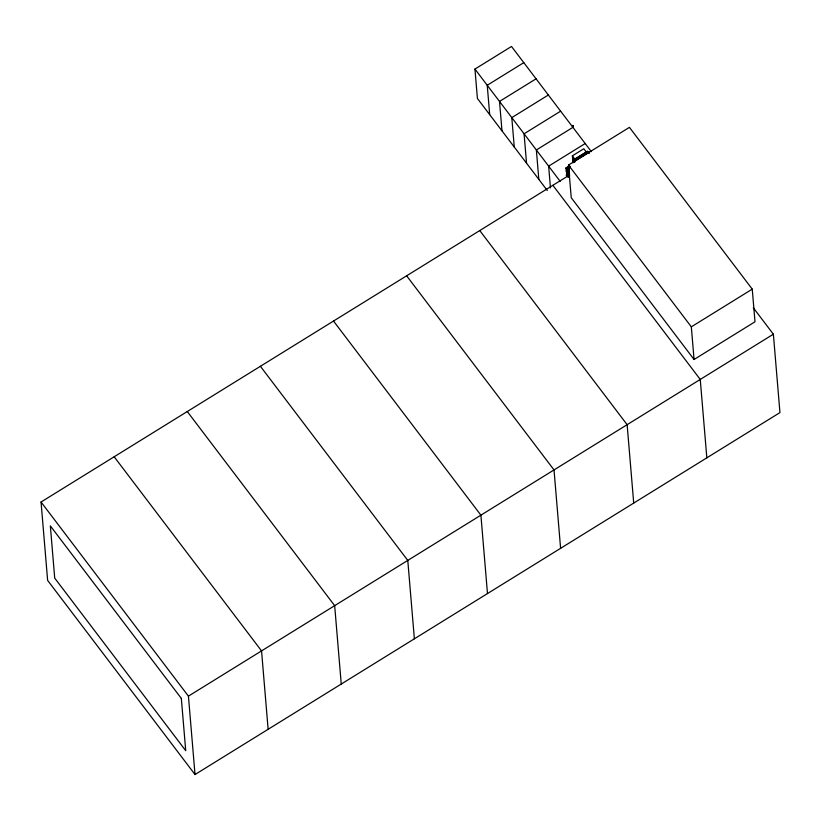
<?xml version="1.0" encoding="UTF-8"?>
<svg xmlns="http://www.w3.org/2000/svg" width="821" height="821" viewBox="0 0 821 821"><rect width="100%" height="100%" fill="white"/><g stroke="black" fill="none" stroke-linecap="round" stroke-linejoin="round"><path stroke-width="1.23" d="M547.268 190.493L477.412 98.479L474.949 69.087L511.504 46.458L591.336 151.618M523.788 62.642L487.233 85.261L489.696 114.653M536.072 78.816L499.507 101.435L501.98 130.837M548.356 95L511.791 117.619L514.264 147.01M560.63 111.174L524.075 133.792L526.538 163.194M572.586 125.367L573.253 126.444L572.627 125.798M572.35 125.982L573.253 126.444M573.212 126.013L572.853 126.65M572.914 127.347L536.359 149.976L538.822 179.368M585.199 143.531L548.644 166.15L550.46 187.876M572.37 155.826L583.793 148.765L586.358 152.131L574.926 159.202L572.37 155.826L572.545 157.868L574.464 160.403M573.971 162.158L573.766 159.705L587.477 151.218L589.016 153.24M574.177 160.598L574.505 159.921L575.039 160.629L574.679 161.265L572.576 158.279L572.75 160.321L574.023 162.004M573.427 161.829L574.577 161.121M588.277 152.644L589.427 151.936M568.501 165.062L629.43 127.358L752.252 289.136L754.992 321.791L694.063 359.495L571.242 197.728L568.501 165.062L691.323 326.84L694.063 359.495M569.456 173.344L566.162 169.198L566.151 167.905L569.148 166.058M566.316 169.167L566.223 168.048L569.651 165.924M568.584 166.92L569.63 166.273M566.305 168.397L569.856 166.314M566.654 168.551L569.887 166.612M567.26 169.506L568.594 169.075L567.578 167.73M568.563 168.849L569.322 168.633M568.132 175.366L569.569 174.596L566.357 170.358L569.466 174.627M567.506 169.731L568.645 169.023M569.661 175.797L566.459 171.579L566.428 170.491L567.639 169.731M566.757 171.127L567.527 169.844M566.859 170.994L567.722 170.47M569.569 175.858L566.459 171.579M568.122 170.481L569.045 170.029M567.742 172.584L568.378 171.671M567.988 172.626L566.469 172.872L569.025 176.238M567.065 173.447L569.353 172.123L566.059 167.966M568.491 176.618L566.572 174.093L566.562 172.81L569.24 176.31M568.696 172.708L569.446 172.359M567.834 174.452L568.46 174.073M568.378 177.418C563.586 171.846 568.43 178.639 566.839 175.396L567.978 174.688M568.194 175.078L566.89 175.386M567.27 175.899L568.317 175.253M568.902 175.16L568.46 175.715M753.309 307.772L773.372 334.198L779.95 412.594L195.018 774.542L47.628 580.406L41.05 502.021L568.994 175.335M568.04 176.905L568.666 176.515M691.323 326.84L752.252 289.136M195.018 774.542L188.43 696.146L773.372 334.198M567.66 169.619L566.788 168.716M569.086 171.753L569.384 173.21L566.316 169.116M572.309 125.572L573.109 126.065M587.456 151.413L588.955 153.394M586.789 151.823L587.744 153.096L575.562 160.629L574.597 159.366M573.766 159.705L575.439 161.758M574.064 162.414L572.781 160.731L572.955 162.774M569.671 168.284L568.491 167.043M569.271 169.773L568.05 170.809M567.691 167.966L566.295 168.336L569.322 172.502M566.459 170.901L569.528 174.945M566.664 173.354L567.916 174.627M566.664 174.031L568.584 176.566M474.949 69.087L560.158 181.318M552.872 185.32L700.251 379.446L706.83 457.831M479.751 230.557L627.131 424.693L633.72 503.078M406.631 275.805L554.021 469.93L560.599 548.325M333.521 321.052L480.901 515.178L487.479 593.562M260.401 366.289L407.78 560.415L414.369 638.81M187.28 411.537L334.67 605.662L341.249 684.047M114.17 456.774L261.55 650.909L268.128 729.294M41.05 502.021L188.43 696.146M567.414 167.33L567.598 168.028M566.274 168.038L566.552 168.674M573.93 159.777L574.136 162.127M569.261 172.184L569.364 173.405M567.578 170.08L567.424 169.557M566.634 172.944L566.726 174.062M566.357 170.358L566.367 171.64M566.849 168.428L566.808 169.013L566.849 168.408M181.338 698.425L50.338 525.871L54.72 578.128L185.731 750.692L181.338 698.425"/></g></svg>
